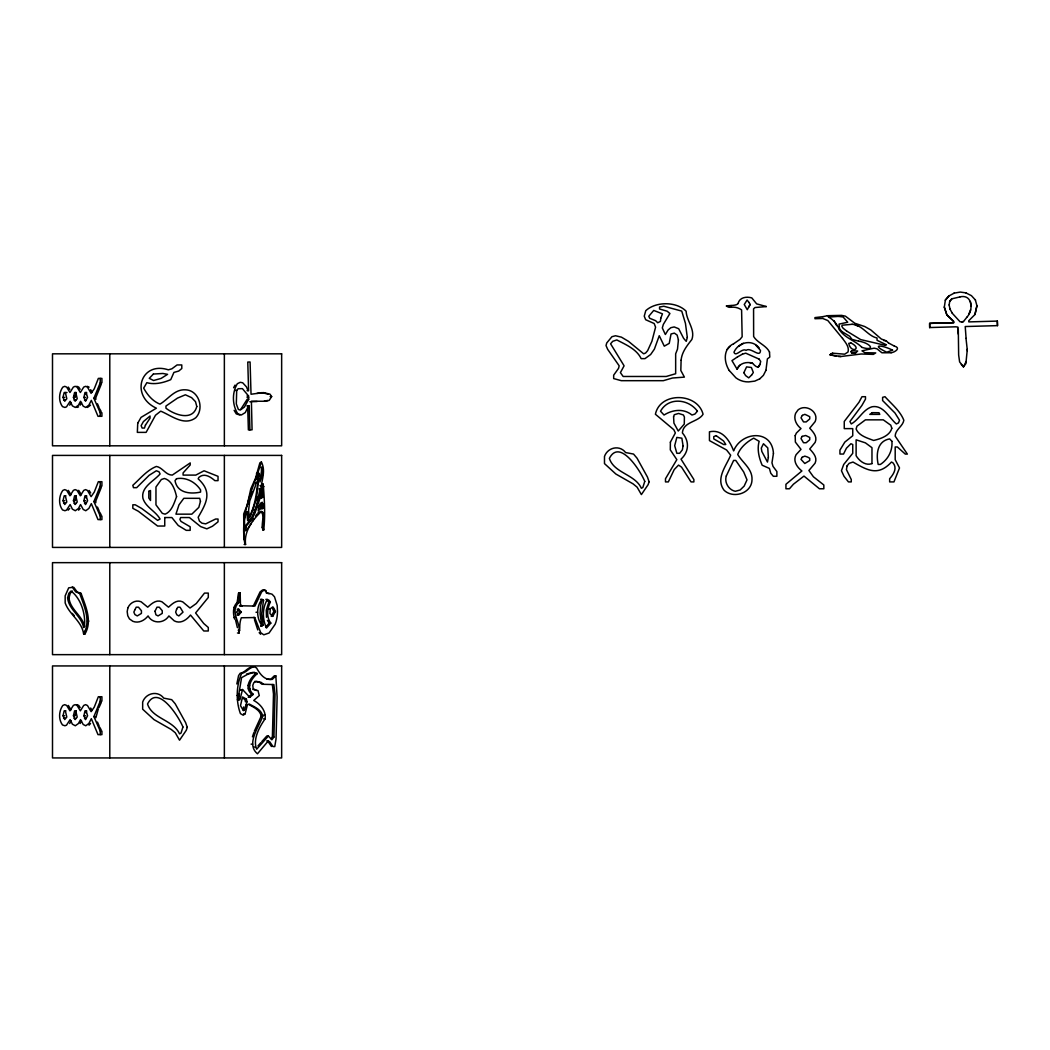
<?xml version="1.0" encoding="UTF-8"?>
<svg xmlns="http://www.w3.org/2000/svg" width="1050" height="1050" viewBox="0 0 1050 1050"><rect width="100%" height="100%" fill="white"/><g stroke="black" fill="none" stroke-linecap="round" stroke-linejoin="round"><path stroke-width="1.5" d="M238.573 598.316L238.639 592.961L240.188 592.988L240.437 604.301L242.117 606.257M237.471 633.006L239.032 633.045L239.768 628.005A14.844 7.429 -88.8 0 1 241.316 617.768L254.743 617.558L260.728 632.678L263.773 634.804L269.049 633.032L275.152 624.278A20.265 10.133 -88.8 0 0 277.476 611.546L277.2 605.482L274.496 596.807L272.081 594.208L266.385 592.607L265.545 590.179L264.272 589.89L261.647 591.938L254.887 606.073L239.479 605.745L241.041 605.784M266.779 679.101L270.756 679.324L274.299 675.832L275.835 675.872L277.121 697.003L276.045 738.99L274.759 746.603L272.987 746.55L269.588 741.576L266.752 740.893M254.887 681.319L259.626 682.356L262.001 684.259L273.853 684.561L275.034 694.063L273.919 737.1L271.845 739.791L268.406 736.011L256.659 749.214C252.591 739.384 259.402 726.876 265.138 718.856C266.175 710.876 260.387 704.038 253.746 700.455L259.284 695.572L257.972 690.585L252.853 689.391M271.307 738.859L272.383 737.061L273.499 694.024L272.317 684.521M958.309 330.028L958.65 355.018L959.621 361.922L963.493 366.87L965.882 363.615L967.168 350.792M958.283 334.123L957.81 328.059M251.409 401.691L252.066 429.817L248.377 429.923L247.669 405.786L246.999 405.917L249.218 405.733L249.926 429.87M260.361 489.274L261.188 497.858L262.132 495.049L262.342 484.155L263.235 484.155L263.025 495.049L262.644 497.149L261.699 497.254C258.142 485.152 267.396 473.721 261.397 462C253.024 488.709 239.256 515.34 245.018 544.464L245.582 544.451C243.744 531.562 252.774 519.461 261.463 511.442L262.526 511.822C265.637 517.414 261.686 524.226 263.734 529.935L262.854 529.935C260.794 524.212 264.757 517.414 261.634 511.809L260.571 511.442L257.893 512.886M270.309 608.738L269.916 613.502L272.738 616.324L275.428 611.546L274.155 608.659L272.856 606.847L270.309 608.738L268.748 608.698M262.881 497.241L263.117 494.327M976.867 305.799L975.017 314.462L968.717 320.788L968.835 321.904L997.369 321.09L997.5 325.631L965.226 326.537L966.092 338.402M238.639 592.961L237.077 602.608C232.601 606.769 232.982 613.778 234.636 619.119M240.188 592.988L238.626 602.648C229.32 612.006 241.264 622.532 239.032 633.045M261.397 462L259.875 462.853L255.452 478.393L250.819 488.749L247.314 504.696L243.692 513.988L243.889 539.608M246.75 511.744L247.616 520.433L249.414 520.944L252.289 517.571L256.239 507.727L260.098 488.591L260.925 495.705L254.691 513.778L251.37 520.104L246.251 526.102L245.529 530.355L244.309 530.696L245.359 526.102L252.302 517.072L259.455 497.897L260.229 493.526L259.219 488.591M262.29 625.957C256.344 618.607 255.99 606.756 262.001 599.393L263.537 600.298L261.621 613.751L263.248 625.026L260.741 625.918L263.248 625.026M251.738 694.312C244.073 687.527 249.834 678.576 255.819 673.522L257.355 673.562C251.37 678.628 245.608 687.566 253.273 694.352L249.795 697.305L248.246 697.266L251.738 694.312L253.273 694.352M262.854 529.935L263.235 526.916M263.734 529.935C265.401 514.789 264.416 499.183 263.235 484.155M765.949 370.374L767.392 358.864L769.794 357.092L769.492 351.973M236.827 683.957L238.573 675.609L240.201 673.247C245.162 672.591 247.721 667.091 252.748 666.855M959.844 296.901C972.746 293.738 973.744 310.734 966.656 317.376M268.288 740.933L257.46 753.795C245.648 744.017 259.114 726.797 262.71 716.297C261.765 709.734 254.297 706.86 249.218 704.012L245.752 705.337M75.731 392.516L77.228 398.711L75.127 401.244L73.461 397.438L74.589 392.516L76.256 392.516L75.272 396.519L73.605 396.519M75.731 495.797L77.228 501.992L75.127 504.538L73.461 500.732L74.589 495.797L76.256 495.797L75.272 499.813L73.605 499.813M75.731 710.837L77.228 717.045L75.127 719.578L73.461 715.772L74.589 710.837L76.256 710.837L75.272 714.853L73.605 714.853M949.187 304.946L949.712 301.258L951.746 298.843L959.923 296.927M83.619 633.938C81.926 621.324 69.339 614.591 65.166 602.949L65.166 595.836L68.709 587.803L72.463 587.423L75.731 591.898L79.695 593.421C84.21 606.322 91.179 620.812 83.619 633.938L85.011 633.938C92.571 620.812 85.601 606.322 81.086 593.421L77.123 591.898L73.854 587.423L72.24 586.95M238.888 699.772L238.599 695.494L241.579 677.644L248.049 674.1L254.297 672.407L257.355 673.562M86.113 392.516L87.596 397.438L85.522 401.244L83.921 397.438L84.984 392.516L86.664 392.516L86.061 394.629M67.607 597.765L68.854 593.329L71.006 591.045C80.981 598.342 86.034 614.657 84.341 626.85L83.606 627.611C81.611 616.009 68.591 609.643 67.607 597.765L68.998 597.765L70.245 593.329L72.411 591.045M86.113 495.797L87.596 500.732L85.522 504.538L83.921 500.732L84.984 495.797L86.664 495.797L86.061 497.91M86.113 710.837L87.596 715.772L85.522 719.578L83.921 715.772L84.984 710.837L86.664 710.837L86.061 712.95M238.914 696.728L239.452 693.696M236.696 390.442L236.316 403.922L238.337 409.421L240.214 410.077L244.414 407.059L248.679 399.315L248.535 395.955L242.419 388.631L238.127 388.736L236.696 390.442L235.148 390.482M966.21 361.489L963.401 366.857L961.314 364.494M262.014 467.276L259.901 482.042L262.999 473.091L262.014 467.276L261.122 467.276L262.119 473.091L259.901 480.309M256.581 499.721L257.106 496.965M248.194 504.236L248.627 502.058M249.506 517.794L248.574 510.418L249.729 500.968L255.399 485.966L255.793 482.659L256.948 482.633L259.271 473.34L256.436 498.999L250.53 516.574L248.627 517.781L247.905 515.839M65.336 392.516L66.819 398.711L64.733 401.244L63.013 397.399L63.551 395.023L64.207 392.516L67.003 392.516M65.336 495.797L66.819 501.992L64.733 504.538L63.013 500.692L64.207 495.797L65.874 495.797M65.336 710.837L66.819 717.045L64.733 719.578L63.013 715.733L64.207 710.837L65.874 710.837M249.795 697.305L242.524 689.509L239.912 699.799L237.352 699.733M275.835 675.872L272.291 679.376C264.613 680.676 259.757 673.772 256.541 667.905L254.284 666.894C249.257 667.131 246.698 672.643 241.736 673.286C236.145 685.283 235.83 701.151 240.424 713.606L243.219 715.207L245.109 713.829L247.288 705.377M243.666 706.965L242.944 709.721L244.479 709.761L246.986 701.807L246.382 699.077L242.498 696.964L240.502 705.653L243.403 710.653L244.479 709.761M256.777 479.299L258.392 473.34M737.533 356.856L731.968 360.636L737.034 369.127C739.528 363.142 746.786 361.397 752.496 363.248C757.759 368.865 759.242 368.261 760.712 361.436L759.058 359.048M252.446 736.837L253.864 732.624M244.676 514.644L243.823 518.031L244.007 530.972M100.249 416.299L100.249 412.781L93.896 398.278L100.249 382.777L100.249 378.407M95.865 399.407L95.563 398.278L101.312 384.103M100.249 519.592L100.249 516.075L93.896 501.559L100.249 486.071L100.249 481.701M95.865 502.688L95.563 501.559L101.312 487.397M100.249 734.633L100.249 731.115L93.896 716.599L100.249 701.111L100.249 696.741M95.865 717.728L98.293 709.065M272.593 608.633L273.879 611.507L271.189 616.284L272.738 616.324M267.514 599.314C262.093 607.924 262.329 618.896 266.451 628.058L270.808 623.096C266.175 617.164 267.225 608.409 270.388 602.018L268.984 600.206L265.952 599.288L268.839 601.991L266.267 610.129L266.49 617.269M974.938 314.449L976.959 305.812L975.397 300.064M250.346 496.112L252.131 491.767M968.992 313.727L970.594 309.855M749.057 306.823L750.081 304.382L747.285 309.75L744.266 304.5L747.088 300.051L748.978 302.466M257.618 506.992L258.261 505.562M98.897 707.739L101.312 702.437M254.336 731.22L261.161 716.258C260.374 710.286 253.851 707.28 249.126 704.747M248.548 405.877L245.306 412.558L241.382 414.973L237.825 413.858C232.194 405.077 231.906 392.634 237.352 383.696L240.253 382.305L242.694 382.777L246.435 386.846L248.036 390.652M765.936 370.335L763.403 375.336L759.701 378.906M69.72 405.182L71.111 402.557M80.128 405.182L81.519 402.557M69.72 723.516L71.111 720.891M80.128 723.516L81.519 720.891M233.612 387.739L235.069 385.074M252.459 521.378L254.021 518.556M743.859 372.684L746.589 366.896L751.38 367.487L753.336 372.501L751.551 375.165M247.052 390.692L248.601 390.639L247.774 362.066L250.084 362.001L251.029 394.236L263.392 392.595L269.968 394.144L271.661 396.585L269.194 400.391L265.676 401.271L251.37 401.231M246.396 530.486L247.748 528.189M758.087 367.316L759.859 364.416M738.097 303.45C739.633 297.308 746.419 296.336 751.8 297.898L756.643 303.87L766.329 306.534M737.021 369.088L739.699 365.282M239.807 612.045L237.129 614.985L238.678 615.011L241.356 612.071L238.757 609.21L237.195 609.171L239.807 612.045L241.356 612.071M255.57 516.075L257.119 513.949M253.326 606.034L260.085 591.898L262.71 589.864L266.07 591.084M963.428 321.602L961.905 321.759L963.428 321.602L966.748 317.389M851.064 351.724L851.721 350.831L857.666 351.015L855.54 353.023L851.799 353.115L851.051 351.697L851.721 350.831M248.535 527.192L250.898 524.199M248.627 517.781C256.226 504.669 256.922 488.788 258.576 474.036M949.791 301.271L951.838 298.856M945.263 300.142L948.793 296.021L954.122 293.16M948.885 296.034L945.354 300.156L944.331 307.072L946.837 314.829L953.61 321.366L953.754 322.678L929.644 323.374L929.683 327.548L929.644 323.374L953.676 322.665M90.523 405.169L87.439 407.439M89.04 725.196L90.523 723.503M257.946 745.946L260.767 742.717M265.768 627.034L269.246 623.07L270.808 623.096M261.791 741.602L266.871 735.971L268.406 736.011M68.171 510.156L69.72 508.476M78.566 510.156L80.128 508.476M238.757 609.21L236.526 612.15L238.678 615.011M733.596 343.77C722.846 348.613 723.817 362.066 729.278 370.558M727.191 349.401L729.855 346.526M240.765 409.329L247.144 399.354L248.679 399.315M885.032 345.253L886.436 344.807L877.078 340.318L877.013 337.995C867.668 335.987 862.391 324.844 852.101 324.266M759.321 348.18C752.259 338.717 738.308 342.116 733.963 352.236C735.709 357.564 742.009 347.589 746.13 350.346C750.645 346.736 760.266 358.509 760.489 350.424L755.882 345.24M263.091 504.354L262.119 502.202L261.975 508.121L262.408 508.804L263.104 508.095L263.091 504.354L262.211 504.341L262.224 508.095L261.516 508.804L261.082 508.121M891.122 352.748L881.921 352.787L876.947 348.784L874.112 348.167L861.984 350.831L864.832 352.695L875.726 352.918L873.311 354.388L861.184 353.994L840.879 356.514L829.959 354.769L832.624 353.194L844.659 354.191L848.046 351.999C849.476 346.762 845.316 342.326 842.533 338.415M261.148 503.265L258.51 507.006L258.221 510.996L261.161 508.134L261.148 503.265L260.256 503.252L260.282 508.134L258.72 509.132M751.551 375.126L748.703 377.856L745.592 375.585L743.846 372.658M245.201 530.709C245.044 525.735 242.655 516.626 247.643 511.757L248.496 520.433M766.329 306.574L755.029 307.532L753.572 308.844L753.638 336.525C757.522 342.956 766.067 345.174 769.506 352.012M733.596 343.809L740.027 339.36L742.153 336.761L741.589 309.894A14.844 14.844 0 0 0 731.325 307.256L729.028 307.296C721.087 304.434 736.693 306.876 738.084 303.411M738.57 346.408L743.282 343.258M249.992 520.078L247.616 520.433M737.546 356.895L742.455 354.113M759.688 378.879L754.806 381.111L748.742 381.898A20.265 20.265 0 0 1 735.958 377.869L729.264 370.519M830.747 354.034L832.637 353.22M891.096 352.721C894.941 352.314 901.372 347.917 894.351 346.08M76.978 407.439L78.566 406.875M742.455 354.152L745.71 353.167L759.071 359.087M246.514 674.061L252.761 672.367M264.127 401.31L267.645 400.431M823.016 316.627L827.453 315.722M256.935 393.409L261.857 392.648L268.419 394.196M954.03 293.147L960.317 292.071L965.974 292.884M823.043 316.654L814.944 317.599L814.971 318.728L822.741 318.478L827.833 320.552L842.559 338.441M839.488 329.871C836.955 324.056 833.201 319.331 828.437 317.1L838.372 316.391M726.259 306.009L731.601 305.642M961.997 321.772L960.081 321.812L952.232 313.215M929.683 327.548L955.736 326.812L957.862 327.088L957.889 328.072M246.986 396.008L248.535 395.955M270.113 396.624L271.661 396.585M247.091 397.53L248.627 397.477M249.861 401.73L257.145 401.52M239.833 415.012L236.289 413.897L234.124 410.314M827.439 315.696L841.549 315.368L845.421 316.168L854.805 323.256L864.714 326.524L870.831 329.949L881.304 339.019L886.318 340.896L888.523 342.983M851.799 353.115L855.54 353.023M255.557 482.633L256.948 482.633M100.249 382.777L101.916 382.777L101.916 378.407L98.346 378.407L94.251 388.828L91.101 393.33L87.452 387.161L85.575 386.321L83.737 387.096L80.351 392.516L77.031 387.056L75.127 386.321L73.343 387.096L69.956 392.516L66.649 387.096L64.733 386.321L62.803 387.148C58.853 392.608 58.341 401.179 62.514 406.626L64.903 407.439L66.491 406.875L70.14 401.244L72.397 405.891L75.311 407.439L78.461 405.182L80.548 401.244L83.212 406.166L85.759 407.439L88.856 405.169L91.337 400.352L97.991 416.299L101.916 416.299L101.916 412.781L100.249 412.781M63.013 397.399L64.693 397.399M73.461 397.438L75.127 397.438M83.921 397.438L85.588 397.438M93.896 398.278L95.563 398.278M63.551 399.892L65.218 399.892M74.051 400.116L75.718 400.116M84.512 400.116L86.179 400.116M100.249 486.071L101.916 486.071L101.916 481.701L98.346 481.701L94.251 492.122L91.101 496.624L87.452 490.455L85.575 489.615L83.737 490.389L80.351 495.797L77.031 490.35L75.127 489.615L73.343 490.389L69.956 495.797L66.649 490.389L64.733 489.615L62.803 490.442C58.853 495.889 58.341 504.459 62.514 509.906L64.903 510.72L66.491 510.156L70.14 504.538L72.397 509.171L75.311 510.72L78.461 508.476L80.548 504.538L83.212 509.46L85.759 510.72L88.856 508.449L91.337 503.633L97.991 519.592L101.916 519.592L101.916 516.075L100.249 516.075M63.013 500.692L64.693 500.692M73.461 500.732L75.127 500.732M83.921 500.732L85.588 500.732M93.896 501.559L95.563 501.559M63.551 503.186L65.218 503.186M74.051 503.409L75.718 503.409M84.512 503.409L86.179 503.409M79.695 593.421L81.086 593.421M87.478 621.114L88.869 621.114M100.249 701.111L101.916 701.111L101.916 696.741L98.346 696.741L94.251 707.162L91.101 711.664L87.452 705.495L85.575 704.655L83.737 705.429L80.351 710.837L77.031 705.39L75.127 704.655L73.343 705.429L69.956 710.837L66.649 705.429L64.733 704.655L62.803 705.482C58.853 710.929 58.341 719.513 62.514 724.959L64.903 725.76L66.491 725.196L70.14 719.578L72.397 724.211L75.311 725.76L78.461 723.516L80.548 719.578L83.212 724.5L85.759 725.76L88.856 723.503L91.337 718.686L97.991 734.633L101.916 734.633L101.916 731.115L100.249 731.115M63.013 715.733L64.693 715.733M73.461 715.772L75.127 715.772M83.921 715.772L85.588 715.772M93.896 716.599L95.563 716.599M63.551 718.226L65.218 718.226M74.051 718.449L75.718 718.449M84.512 718.449L86.179 718.449M838.53 356.514L840.879 356.514M262.119 473.091L262.999 473.091M256.436 473.406L257.329 473.406M259.967 485.691L260.846 485.691M262.342 484.155L263.064 486.57L263.957 486.583M261.765 497.149L262.644 497.149M260.807 497.254L261.699 497.254M261.188 497.858L262.067 497.858M255.36 507.727L256.239 507.727M260.282 508.134L261.975 508.121M262.224 508.095L263.104 508.095M253.798 509.946L254.677 509.946M262.316 513.004L263.209 513.004M248.194 517.269L249.086 517.269M244.965 527.179L245.844 527.192M262.093 527.244L262.986 527.258M244.65 530.342L245.529 530.355M244.138 544.464L245.582 544.451M260.452 599.366L262.001 599.393M263.537 600.298L261.975 600.259L260.597 605.771L260.072 613.725L261.686 624.986M268.839 601.991L270.388 602.018M237.077 602.608L238.626 602.648M233.979 607.372L235.528 607.412M273.879 611.507L275.428 611.546M256.003 612.255L257.552 612.281M253.181 617.531L254.743 617.558M233.993 617.531L235.554 617.571M238.179 630.249L239.741 630.289M248.049 685.374L249.585 685.414M248.351 688.734L249.9 688.774M242.524 689.509L240.24 690.126L241.776 690.165M237.064 695.454L238.599 695.494M243.193 698.683L246.382 699.077M246.986 701.807L245.451 701.767L244.834 699.038M243.574 713.79L245.109 713.829M263.707 715.011L265.243 715.05M261.161 716.258L262.71 716.297M263.603 718.817L265.138 718.856M272.383 737.061L273.919 737.1M251.094 744.148L252.63 744.188M253.903 747.022L255.439 747.062M838.346 316.378L843.111 316.995L847.744 322.245L839.055 324.109L839.501 328.873M852.128 324.293L842.244 325.211L841.746 326.104L842.992 328.125L846.654 331.052M883.614 340.449L886.318 340.896M997.29 321.077L997.5 325.631M885.058 345.279L860.685 339.596L846.641 331.039M829.972 354.782L836.023 356.199M858.638 341.158L851.983 339.373L849.712 336.276L842.021 331.642M749.884 362.578L752.509 363.287M266.254 592.974L269.102 593.775M858.611 341.132C871.041 343.087 876.12 351.514 861.892 347.392M855.278 325.001L858.572 326.235M76.794 386.321L78.698 387.056L80.154 389.274M76.794 704.655L78.698 705.39L80.154 707.608M87.242 386.321L89.119 387.161M965.895 292.871L971.434 295.667L975.489 300.077M888.51 342.956L894.377 346.106M253.811 672.407L255.819 673.522M256.436 690.546L253.155 688.656L252.787 685.322L253.89 682.566L256.423 681.358L261.161 682.395L263.537 684.298M953.61 321.366L946.837 314.829L944.239 307.059M861.919 347.406C855.343 340.554 844.922 338.231 839.475 329.844M259.166 632.651L260.636 634.253M839.475 328.847L842.047 331.669M72.24 613.371L74.222 615.654M235.541 619.972L237.405 627.664M268.039 741.536L271.451 746.511M267.409 620.34L269.246 623.07M78.698 490.35L81.401 494.721M68.329 387.096L69.812 389.419M68.329 490.389L71.019 494.773M68.329 705.429L71.019 709.813M89.119 490.455L90.694 492.975M99.632 408.804L101.154 411.456M99.632 512.098L101.154 514.749M99.632 727.138L101.154 729.789M90.694 389.694L92.072 392.123M90.694 708.015L92.072 710.456M748.965 302.426L750.081 304.421M949.948 309.041L952.311 313.228M834.094 320.814L836.653 325.644M97.466 403.764L99.094 407.544M97.466 507.045L99.094 510.838M97.466 722.085L99.094 725.878M257.788 629.947L254.454 619.684M84.63 626.404C82.241 615.457 69.864 609.236 68.998 597.765M949.108 304.933L950.027 309.054M84.512 631.365L85.011 633.938M970.384 301.442L971.066 306.285M966 338.389L967.221 349.374M263.064 486.57L263.196 488.893M263.064 504.354L263.222 507.189M262.474 470.242L262.684 474.652M967.129 349.361L967.26 350.805M224.359 353.824L224.359 445.817M224.359 455.411L224.359 547.418M224.359 562.656L224.359 654.649M224.359 665.936L224.359 757.942M109.791 353.824L109.791 445.817M109.791 455.411L109.791 547.418M109.791 562.656L109.791 654.649M109.791 665.936L109.791 757.942M891.922 441.315C892.697 450.726 888.234 459.257 880.372 464.454L878.194 464.454C875.962 454.283 877.17 441.039 889.652 438.9L891.922 441.315M773.443 453.416L771.973 462.814L772.997 466.371L776.882 471.568L776.882 476.267L773.338 476.293L770.779 473.248L769.401 468.418L762.169 465.229C759.019 457.892 756.892 449.177 759.15 441.341L753.703 438.152C747.049 441.761 740.486 447.248 737.704 454.453C742.573 462.774 752.653 468.943 751.997 479.85C751.734 493.329 733.281 499.131 724.093 490.258C715.339 478.656 726.193 466.056 730.669 455.201L726.574 449.991L709.446 440.593L709.446 431.826C722.164 428.846 729.763 440.58 733.622 450.883C741.484 431.301 772.065 429.03 773.443 453.416M673.588 416.732L673.929 423.124L678.247 431.025L684.272 424.095L684.403 417.047L683.419 414.986L678.589 413.451L674.271 414.724L673.588 416.732M681.109 360.202L680.82 370.466L684.403 377.121L672.486 378.013L663.324 380.678L621.311 380.678L613.673 378.577L613.673 375.165L618.555 368.34L619.172 365.807L607.674 349.348L606.034 345.555L606.742 342.943L611.94 336.696L615.51 335.751L621.442 337.155L628.517 341.368L643.663 353.811L645.606 353.023L647.64 350.661L651.919 341.25L655.581 327.167L654.163 323.518L645.658 319.712L644.241 316.155L645.776 310.682C655.83 301.324 676.541 301.402 686.109 311.194C686.582 321.024 695.454 329.464 691.871 339.478C687.015 345.686 681.857 351.999 681.109 360.202M660.752 318.242L660.45 321.431L657.72 322.757L655.646 320.696L649.714 318.294L648.795 316.26L653.717 310.433L662.458 313.845L660.752 318.242M678.418 339.938L677.499 349.125L675.662 353.811L675.662 373.734L666.199 376.477L623.149 376.477L620.406 372.632L624.094 365.807L610.588 343.796L612.714 341.316L616.822 339.938C625.721 344.623 636.628 349.086 641.156 358.641L644.962 358.641L650.659 354.506L654.386 349.151L659.256 335.724L664.283 346.172L669.231 343.376L671.042 333.992L674.362 333.113L677.145 335.094L678.418 339.938M137.747 423.163L137.34 432.377L146.107 432.377L155.505 415.236L160.716 411.154C171.557 415.616 184.17 426.484 195.773 417.729C204.645 408.542 198.844 390.075 185.351 389.812C174.457 389.169 168.289 399.249 159.968 404.119C152.762 401.323 147.276 394.774 143.666 388.119L146.843 382.673C154.691 384.917 163.406 382.791 170.743 379.654L173.919 372.422L178.749 371.044L181.808 368.484L181.781 364.941L177.082 364.941L171.872 368.812L168.328 369.836C140.621 360.727 129.675 395.889 156.398 408.201L141.054 417.375L137.747 423.163M795.191 435.671L795.375 442.089L800.992 449.374L796.071 454.716C792.724 460.989 796.989 467.145 801.885 470.977L785.938 484.273L785.938 488.775L789.456 488.775L793.433 484.208L803.972 476.083L819.459 488.775L823.83 488.775L823.83 484.982L813.409 476.779L808.907 470.492L815.076 463.181C817.727 457.564 813.251 452.839 809.734 448.993L815.181 442.352C817.622 436.734 813.264 432.036 809.734 428.203L815.141 421.601C819.302 411.797 805.744 403.489 798.039 409.92L795.611 413.333C793.328 419.134 796.412 424.961 800.992 428.558L796.359 433.086L795.191 435.671M148.851 491.308L148.785 497.989L150.504 500.496L150.504 490.508L148.851 491.308M164.745 517.545L164.745 526.037L157.592 526.037L138.351 511.271L132.825 508.318L132.825 504.801L135.253 504.801L141.645 508.436L157.631 520.354L160.072 519.028C155.584 511.074 145.648 507.294 142.905 498.277C140.779 487.003 153.956 481.136 160.072 473.957L159.036 471.791L156.345 470.781L149.139 475.309L136.671 487.673L133.468 487.673L132.825 485.31C140.162 478.721 147.026 470.111 156.371 466.449C162.632 467.512 165.572 475.033 172.279 475.099L190.207 462.932L190.207 464.992L183.094 472.92L183.094 475.099L195.799 475.099L204.054 470.781L218.032 476.333L218.032 480.637L214.856 480.637C210.459 476.805 204.225 472.658 198.896 477.383L198.174 478.839C212.887 492.266 206.181 503.252 198.174 517.283L199.448 521.141L201.968 523.176L205.695 523.858L215.618 519.028L218.032 519.028L218.032 521.85L212.441 526.247L206.837 528.846L200.616 526.588L189.42 517.545L180.639 517.545L179.878 519.369L180.994 521.417L190.168 526.772L190.168 530.342L186.231 530.342L178.224 525.472L171.872 517.545L164.745 517.545M200.471 501.296L198.817 507.386L191.822 514.159L175.941 514.159L178.986 504.866L183.816 498.317L199.71 498.317L200.471 501.296M726.298 475.991C724.146 482.396 728.766 490.035 735.328 491.282L740.145 489.983L744.174 486.084L747.009 479.863L743.715 471.988L735.774 460.438L733.622 460.438L726.298 475.991M670.386 442.142L670.307 449.886L676.83 459.637L665.49 478.734L665.49 481.911L668.338 481.911L674.231 469.547L678.549 465.098L681.555 467.132L691.031 481.911L693.866 481.911L693.866 479.496L681.017 459.139C688.984 451.92 689.64 441.249 682.395 432.941C683.064 421.601 698.237 422.205 703.067 414.251C697.607 392.569 660.082 391.519 655.41 414.251L673.798 429.699L675.36 432.941L670.386 442.142M683.064 445.804L682.382 449.807L679.665 453.298L676.843 453.298L674.691 445.673L676.83 437.417L681.857 438.178L683.064 445.804M847.101 465.846L846.431 469.573L851.261 479.496L851.261 481.911L848.439 481.911L844.029 476.319L841.444 470.715L843.701 464.494L852.744 453.298L852.744 444.517L850.92 443.756L846.431 448.206L843.517 454.046L839.947 454.046L839.947 450.109L844.817 442.102L852.744 435.75L852.744 428.623L844.253 428.623L844.253 421.47L859.018 402.229L861.971 396.703L865.489 396.703L865.489 399.131L861.853 405.523L849.936 421.509L851.261 423.951C859.215 419.462 862.995 409.526 872.012 406.783C883.286 404.657 889.153 417.834 896.332 423.951L898.485 422.914L899.509 420.223L894.981 413.017L882.617 400.549L882.617 397.346L884.979 396.703C891.568 404.04 900.165 410.904 903.84 420.249C902.777 426.51 895.256 429.437 895.191 436.157L907.358 454.086L905.284 454.086L897.369 446.972L895.191 446.972L895.191 459.677L899.509 467.933L893.957 481.911L889.652 481.911L889.652 478.734C893.484 474.337 897.632 468.103 892.907 462.774L891.45 462.053C878.023 476.766 867.038 470.059 853.007 462.053L849.148 463.326L847.101 465.846M182.936 727.007L181.007 733.097L179.537 733.871C173.224 719.88 152.224 718.778 147.525 704.025C157.854 683.419 179.012 717.097 182.936 727.007M644.766 481.399L642.836 487.502L641.366 488.263C635.053 474.272 614.066 473.183 609.367 458.417C619.684 437.811 640.841 471.489 644.766 481.399M768.351 457.38L767.471 462.053L761.828 451.461L761.303 448.061L763.468 443.743L767.773 447.891L768.351 457.38M127.916 607.779L127.181 611.559L127.746 615.707L129.439 618.883L132.851 621.311C138.653 623.595 144.48 620.511 148.076 615.93C152.539 624.12 164.089 623.595 168.893 615.93L174.234 620.852C180.508 624.199 186.664 619.933 190.496 615.038L203.792 630.984L208.294 630.984L208.294 627.467L203.726 623.49L195.602 612.951L208.294 597.463L208.294 593.092L204.501 593.092L196.298 603.514L190.011 608.016L182.7 601.847C177.082 599.196 172.357 603.671 168.512 607.189L161.871 601.742C156.253 599.301 151.554 603.658 147.722 607.189L141.12 601.781C135.857 599.602 130.056 602.726 127.916 607.779M891.804 428.242C889.888 435.776 880.451 438.887 873.626 440.449C867.405 438.099 858.795 435.658 856.117 429.004L856.944 426.182L865.436 419.842L883.286 419.842L890.781 425.224L891.804 428.242M687.304 337.404L686.241 341.355L683.603 338.323L678.694 328.729L674.192 326.944L670.832 327.705L668.089 330.015L665.346 334.517L662.301 327.928L663.364 324.358L669.913 313.517L667.17 311.207L659.558 309.002L659.558 307.02L663.823 306.246L681.739 311.089L685.453 323.413L687.304 337.404M176.571 496.663C174.221 502.884 171.78 511.494 165.126 514.159L162.304 513.345L155.964 504.84L155.964 487.003L161.346 479.509L164.364 478.485C171.898 480.401 175.009 489.838 176.571 496.663M196.796 406.494C192.885 421.575 174.497 414.881 165.952 408.201L165.952 406.035L177.502 398.094L185.377 394.8L191.599 397.635L195.497 401.664L196.796 406.494M155.019 611.205L155.912 614.801L158.064 615.93L162.251 613.384L162.251 610.719L159.259 607.189L156.988 607.189L155.019 611.205M187.268 727.361L186.296 730.262L179.537 740.197L175.284 732.769L171.242 729.474L154.009 719.617L142.656 709.196L142.656 702.096C145.714 693.039 157.749 690.165 163.761 698.145L171.714 699.681L175.219 703.802L185.627 722.663L187.268 727.361M649.097 481.766L648.126 484.654L641.379 494.589L637.114 487.161L633.071 483.866L615.838 474.009L604.485 463.601L604.485 456.488C607.543 447.431 619.579 444.557 625.603 452.55L633.544 454.072L637.048 458.194L647.456 477.054L649.097 481.766M176.597 609.302L175.652 612.124L176.833 614.801L178.854 615.93L183.015 612.124L180.049 607.189L177.791 607.189L176.597 609.302M145.451 425.106L144.441 428.059L142.144 428.059L141.133 425.67L143.417 421.588L150.032 416.036L150.032 418.189L145.451 425.106M134.912 609.709L133.849 612.084L134.912 614.578L137.287 615.93L141.435 613.384L141.435 610.719L138.469 607.189L136.224 607.189L134.912 609.709M802.121 436.393L800.992 438.546L803.526 442.733L806.203 442.733L809.734 439.753L809.734 437.469L805.717 435.501L802.121 436.393M802.121 457.314L800.992 459.336L804.799 463.496L809.734 460.53L809.734 458.273L807.621 457.078L804.799 456.133L802.121 457.314M802.344 415.393L800.992 417.769L803.526 421.916L806.203 421.916L809.734 418.95L809.734 416.706L807.214 415.393L804.838 414.33L802.344 415.393M176.544 478.708L175.022 480.637C177.161 493.106 190.404 494.327 200.576 492.083L200.576 489.917C195.339 481.989 186.034 476.923 176.544 478.708M697.41 411.18L694.916 414.067L691.963 415.026C683.576 408.109 672.446 409.736 664.033 415.026L660.516 411.219C668.456 396.769 688.564 398.895 697.41 411.18M153.392 374.036L149.257 378.354L153.576 380.507L161.083 378.42L167.567 374.351L162.894 373.472L153.392 374.036M872.288 412.663L869.794 414.383L879.782 414.383L878.981 412.729L872.288 412.663M892.579 350.162L886.764 352.223C870.608 344.584 880.858 344.282 892.579 350.162L892.579 350.162M716.139 435.619L713.764 436.629L713.764 438.926L723.634 444.517L725.786 444.517L723.542 440.961L716.139 435.619M871.972 463.588C865.607 466.056 859.241 460.924 856.117 455.7L856.117 439.819L865.423 442.864L871.972 447.694L871.972 463.588M850.933 342.969L848.754 343.363C850.92 354.021 862.772 348.81 850.933 342.969M281.649 353.824L52.5 353.824L52.5 445.817L281.649 445.817L281.649 353.824M281.649 455.411L52.5 455.411L52.5 547.418L281.649 547.418L281.649 455.411M281.649 562.656L52.5 562.656L52.5 654.649L281.649 654.649L281.649 562.656M281.649 665.936L52.5 665.936L52.5 757.942L281.649 757.942L281.649 665.936"/></g></svg>
